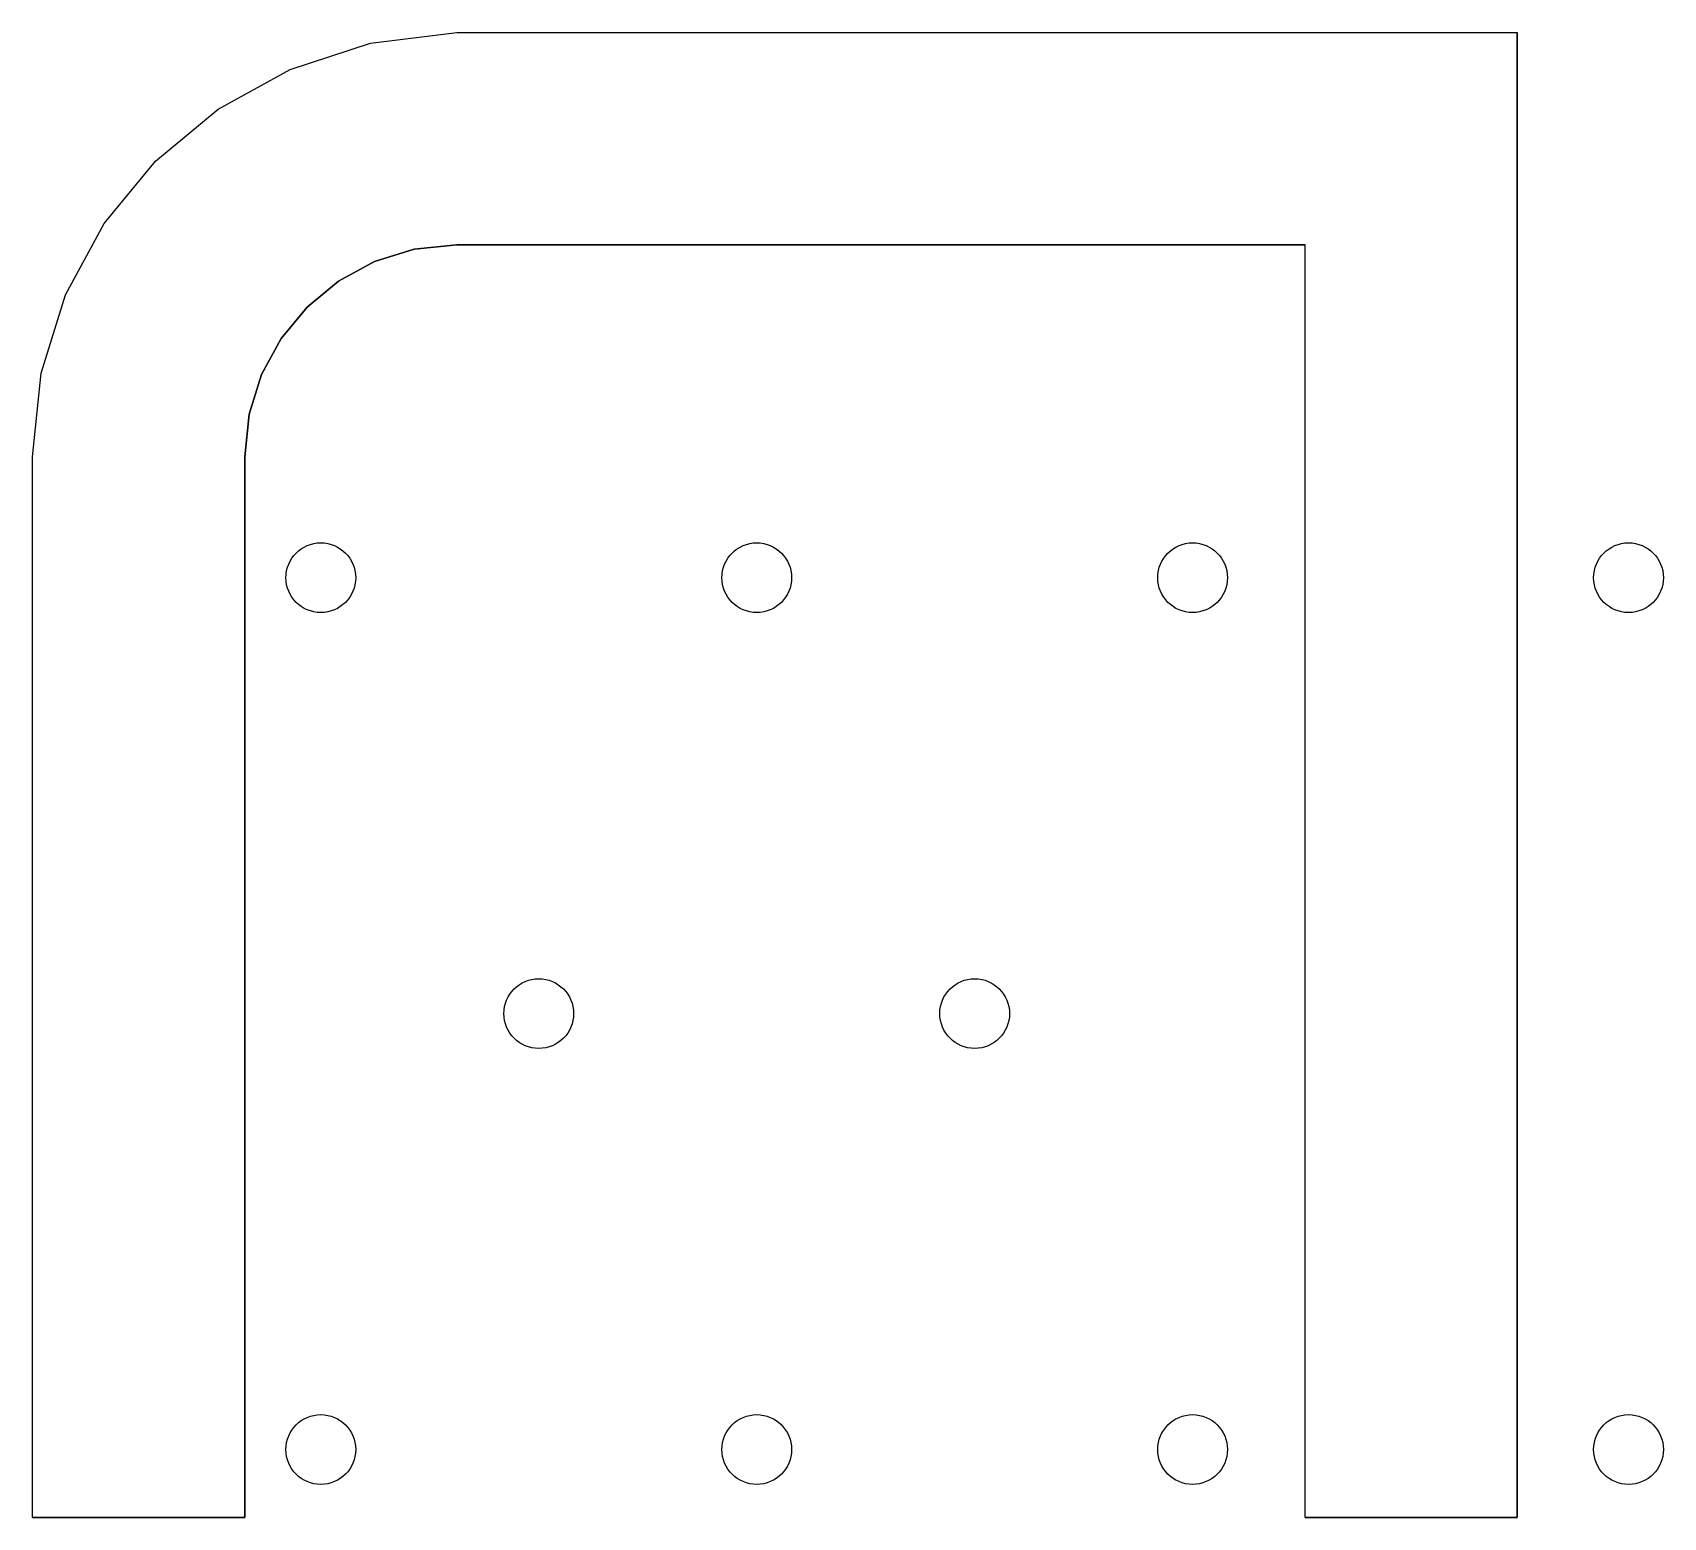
# Model space of a CAD drawing. Header units: millimetres. Extents: x 41 to 259, y 19 to 198.
# Drawn here: x 223.35 to 232.7, y 47.11 to 55.63 of the extents above; entities that cross this region are included whole.
import ezdxf

# ---------------------------------------------------------------- set-up
doc = ezdxf.new("R2010")
doc.units = ezdxf.units.MM
doc.layers.add('Mechanical13', color=56, linetype='Continuous')
doc.layers.add('ViaHoleLayer', color=16, linetype='Continuous')

msp = doc.modelspace()

# ---------------------------------------------------------------- linework, layer by layer
at = {"layer": 'Mechanical13'}
for p, q in [((224.8251, 55.4152), (225.2843, 55.5649)), ((224.8251, 55.4152), (225.2843, 55.5649)), ((225.2843, 55.5649), (225.78, 55.626)), ((225.2843, 55.5649), (225.78, 55.626)), ((225.78, 55.626), (231.8623, 55.626)), ((225.78, 55.626), (231.8623, 55.626)), ((231.8623, 47.1109), (231.8623, 55.626)), ((231.8623, 55.626), (231.8623, 47.1109)), ((224.4115, 55.1866), (224.8251, 55.4152)), ((224.4115, 55.1866), (224.8251, 55.4152)), ((224.0527, 54.8885), (224.4115, 55.1866)), ((224.0527, 54.8885), (224.4115, 55.1866)), ((223.7577, 54.5306), (224.0527, 54.8885)), ((223.7577, 54.5306), (224.0527, 54.8885)), ((223.5357, 54.1224), (223.7577, 54.5306)), ((223.5357, 54.1224), (223.7577, 54.5306)), ((225.3077, 54.3136), (225.5357, 54.3847)), ((225.5357, 54.3847), (225.3077, 54.3136)), ((225.5357, 54.3847), (225.78, 54.4095)), ((225.78, 54.4095), (225.5357, 54.3847)), ((225.78, 54.4095), (230.6458, 54.4095)), ((230.6458, 54.4095), (225.78, 54.4095)), ((230.6458, 47.1109), (230.6458, 54.4095)), ((230.6458, 47.1109), (230.6458, 54.4095)), ((225.1011, 54.2011), (225.3077, 54.3136)), ((225.3077, 54.3136), (225.1011, 54.2011)), ((224.9209, 54.0522), (225.1011, 54.2011)), ((225.1011, 54.2011), (224.9209, 54.0522)), ((223.3958, 53.6734), (223.5357, 54.1224)), ((223.3958, 53.6734), (223.5357, 54.1224)), ((224.7721, 53.872), (224.9209, 54.0522)), ((224.9209, 54.0522), (224.7721, 53.872)), ((224.6596, 53.6654), (224.7721, 53.872)), ((224.7721, 53.872), (224.6596, 53.6654)), ((223.3471, 53.1931), (223.3958, 53.6734)), ((223.3471, 53.1931), (223.3958, 53.6734)), ((224.5884, 53.4375), (224.6596, 53.6654)), ((224.6596, 53.6654), (224.5884, 53.4375)), ((224.5636, 53.1931), (224.5884, 53.4375)), ((224.5884, 53.4375), (224.5636, 53.1931)), ((223.3471, 47.1109), (223.3471, 53.1931)), ((223.3471, 47.1109), (223.3471, 53.1931)), ((224.5636, 47.1109), (224.5636, 53.1931)), ((224.5636, 53.1931), (224.5636, 47.1109)), ((223.3471, 47.1109), (224.5636, 47.1109)), ((224.5636, 47.1109), (223.3471, 47.1109)), ((230.6458, 47.1109), (231.8623, 47.1109)), ((231.8623, 47.1109), (230.6458, 47.1109))]:
    msp.add_line(p, q, dxfattribs=at)
at = {"layer": 'ViaHoleLayer'}
for centre in [(225, 52.5), (227.5, 52.5), (230, 52.5), (232.5, 52.5), (226.25, 50), (228.75, 50), (225, 47.5), (227.5, 47.5), (230, 47.5), (232.5, 47.5)]:
    msp.add_circle(centre, 0.2, dxfattribs=at)

doc.saveas('drawing.dxf')
